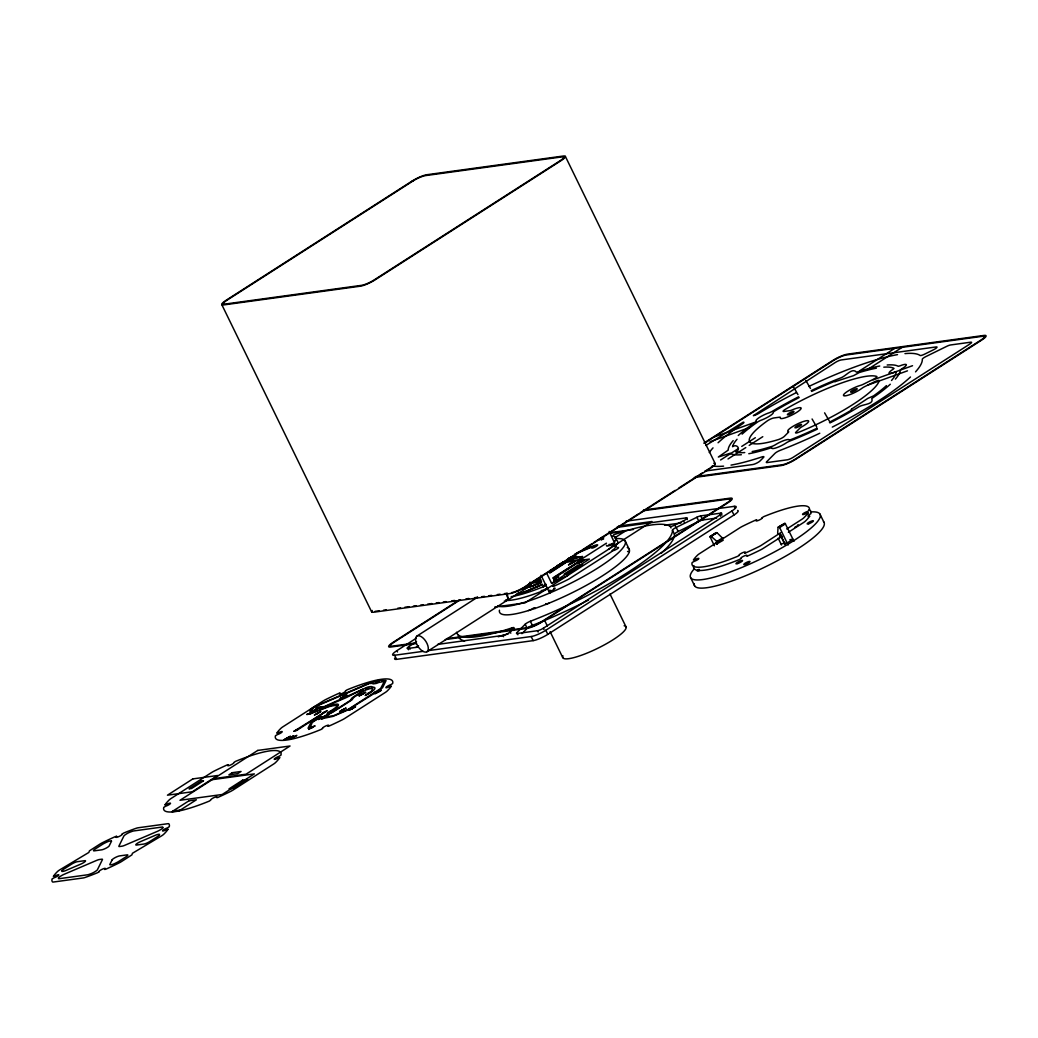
<?xml version="1.0" encoding="UTF-8"?>
<svg xmlns="http://www.w3.org/2000/svg" width="1038" height="1038" viewBox="0 0 1038 1038"><rect width="100%" height="100%" fill="white"/><g stroke="black" fill="none" stroke-linecap="round" stroke-linejoin="round"><path stroke-width="1.5" d="M384.294 681.512L380.583 688.583L348.249 709.33L333.483 715.727L327.294 716.596L327.787 715.532L326.62 715.714L321.352 719.087L323.609 718.439M580.735 557.432L578.283 561.856L552.748 577.945M553.371 578.633L579.97 561.26L582.5 556.485M312.399 712.535L329.76 705.892C348.21 699.469 332.368 712.328 327.087 713.365C330.785 710.524 346.303 702.285 328.812 706.696L310.349 713.885M320.989 707.021L324.518 706.502L365.804 687.896A3.724 0.727 -26 0 1 368.737 686.858L370.968 686.559A3.724 0.727 -26 0 1 371.383 687.13C385.37 686.39 352.103 702.869 371.357 691.334L372.85 688.064L368.464 688.998A3.724 0.727 -26 0 1 365.973 689.946L354.01 697.108L351.921 699.91L332.926 712.094L318.199 719.529L332.342 711.964L350.117 700.572L352.129 697.847L363.041 690.361A3.724 0.727 -26 0 1 362.885 689.764L362.716 689.401M104.695 869.39L104.89 869.156A3.49 0.688 -26 0 0 102.684 869.027A3.49 0.688 -26 0 0 99.155 871.609M116.58 836.42L116.516 836.485A3.49 0.688 -26 0 0 118.63 836.693A3.49 0.688 -26 0 0 122.173 834.124M228.308 764.759L228.126 764.967A3.49 0.688 -26 0 0 230.332 765.084A3.49 0.688 -26 0 0 233.861 762.515L235.379 761.438A65.083 12.754 -26 0 1 280.922 755.197L278.975 756.339A3.49 0.688 -26 0 0 274.214 759.076A3.49 0.688 -26 0 0 278.093 758.116L279.637 757.61M328.086 726.185L328.28 725.951A3.49 0.688 -26 0 0 326.075 725.834A3.49 0.688 -26 0 0 322.546 728.404M339.971 693.215L339.867 693.332A3.49 0.688 -26 0 0 342.021 693.488A3.49 0.688 -26 0 0 345.55 690.919M568.37 575.091A6.968 1.362 -26 0 1 565.502 576.687A65.083 12.754 -26 0 1 552.644 582.759L551.619 582.785A3.49 0.688 -26 0 0 551.918 582.513A3.659 0.714 -26 0 1 551.606 582.863L551.515 582.902M582.487 556.537L575.921 557.211L576.44 556.173L575.727 556.16L569.979 559.703L572.249 559.054M99.194 871.699L97.637 872.686A65.083 12.754 -26 0 1 85.466 877.331A6.968 1.362 -26 0 1 83.092 877.966L53.613 882.002A6.968 1.362 -26 0 1 52.458 881.859A65.083 12.754 -26 0 1 52.095 878.927L54.041 877.785A3.49 0.688 -26 0 0 58.803 875.047A3.49 0.688 -26 0 0 54.923 876.007L53.366 876.357A65.083 12.754 -26 0 1 57.57 871.479A6.968 1.362 -26 0 1 59.529 870L88.879 852.432L89.437 850.849L99.726 844.231A6.968 1.362 -26 0 1 102.58 842.622A65.083 12.754 -26 0 1 115.452 836.563L116.58 836.265M122.134 834.046L123.691 833.034A65.083 12.754 -26 0 1 135.848 828.389A6.968 1.362 -26 0 1 138.236 827.766L167.715 823.718A6.968 1.362 -26 0 1 168.87 823.874A65.083 12.754 -26 0 1 169.233 826.793L167.287 827.935A3.49 0.688 -26 0 0 162.525 830.672A3.49 0.688 -26 0 0 166.404 829.725L167.948 829.219M322.571 728.507L321.014 729.493A65.083 12.754 -26 0 1 275.472 735.734L277.418 734.593A3.49 0.688 -26 0 0 282.193 731.842A3.49 0.688 -26 0 0 278.301 732.802L276.744 733.165A65.083 12.754 -26 0 1 280.961 728.274A6.968 1.362 -26 0 1 282.92 726.795L323.103 701.026A6.968 1.362 -26 0 1 325.971 699.417A65.083 12.754 -26 0 1 338.829 693.358L339.971 693.06M345.511 690.841L347.081 689.829A65.083 12.754 -26 0 1 392.611 683.588L390.742 684.704A3.49 0.688 -26 0 0 385.902 687.48A3.49 0.688 -26 0 0 389.782 686.52L391.352 686.157A65.083 12.754 -26 0 1 387.135 691.036A6.968 1.362 -26 0 1 385.176 692.528L344.979 718.283A6.968 1.362 -26 0 1 342.125 719.892A65.083 12.754 -26 0 1 329.267 725.964L328.177 726.276M545.923 585.354L545.962 585.276A3.659 0.714 -26 0 1 546.144 584.498M518.364 592.958L523.022 592.503L541.901 584.446M165.029 804.813L165.055 804.761A65.083 12.754 -26 0 1 169.259 799.883A6.968 1.362 -26 0 1 171.231 798.391L211.415 772.635A6.968 1.362 -26 0 1 214.282 771.026A65.083 12.754 -26 0 1 227.14 764.954L228.282 764.656M167.987 829.336L167.961 829.362A65.083 12.754 -26 0 1 163.757 834.241A6.968 1.362 -26 0 1 161.785 835.733L132.436 853.288L131.891 854.884L121.602 861.488A6.968 1.362 -26 0 1 118.734 863.097A65.083 12.754 -26 0 1 105.876 869.169L104.76 869.468M279.676 757.727L279.689 757.701A65.083 12.754 -26 0 1 275.446 762.645A6.968 1.362 -26 0 1 273.487 764.124L233.291 789.892A6.968 1.362 -26 0 1 230.436 791.501A65.083 12.754 -26 0 1 217.565 797.56L216.579 797.547A3.49 0.688 -26 0 0 214.386 797.431A3.49 0.688 -26 0 0 210.844 800L209.417 801.051A65.083 12.754 -26 0 1 163.783 807.33L165.73 806.189A3.49 0.688 -26 0 0 170.492 803.451A3.49 0.688 -26 0 0 166.612 804.398L165.107 804.917M614.496 542.809L609.176 531.417M616.351 546.209L616.351 546.183A65.083 12.754 -26 0 1 612.122 551.113A6.968 1.362 -26 0 1 610.149 552.605L569.966 578.361A6.968 1.362 -26 0 1 567.111 579.97A65.083 12.754 -26 0 1 554.24 586.042L553.202 586.353M808.031 512.941L808.031 512.915A65.083 12.754 -26 0 1 803.801 517.845A6.968 1.362 -26 0 1 801.842 519.337L786.765 528.991M809.627 516.223L809.64 516.197A65.083 12.754 -26 0 1 805.397 521.128A6.968 1.362 -26 0 1 803.438 522.607L788.361 532.273M553.072 586.236L553.254 586.029A3.49 0.688 -26 0 0 553.63 585.263M756.65 519.986L756.52 520.142A3.49 0.688 -26 0 0 758.687 520.298A3.49 0.688 -26 0 0 762.216 517.728M744.752 552.969L744.934 552.761A3.49 0.688 -26 0 0 742.741 552.644A3.49 0.688 -26 0 0 739.199 555.213M547.532 588.611L546.001 589.558A65.083 12.754 -26 0 1 506.038 600.47M739.225 555.343L737.681 556.303A65.083 12.754 -26 0 1 692.138 562.544L694.085 561.402A3.49 0.688 -26 0 0 698.846 558.652A3.49 0.688 -26 0 0 694.967 559.612L693.41 559.975A65.083 12.754 -26 0 1 697.614 555.083A6.968 1.362 -26 0 1 699.586 553.604L739.77 527.836A6.968 1.362 -26 0 1 742.637 526.227A65.083 12.754 -26 0 1 755.495 520.168L756.598 519.856M740.821 558.626L739.277 559.573A65.083 12.754 -26 0 1 693.734 565.814L693.903 565.606M762.19 517.625L763.734 516.639A65.083 12.754 -26 0 1 809.277 510.398L807.395 511.513A3.49 0.688 -26 0 0 802.569 514.29A3.49 0.688 -26 0 0 806.448 513.33L807.992 512.824M835.084 381.66L853.56 375.652L859.243 372.538A90.656 17.763 -26 0 1 876.357 368.192M286.267 738.485L288.292 737.499M288.317 737.616L286.345 738.589M289.42 738.044L291.444 737.058L289.498 738.148M296.154 730.051L298.178 729.052M292.573 737.616L294.597 736.63M298.204 729.182L296.232 730.155M294.636 736.733L292.651 737.72M317.109 708.409L319.133 707.423L317.213 708.513M319.302 717.738L317.252 718.607L319.25 717.634M320.379 718.192L322.403 717.206M322.403 717.388L320.457 718.296M325.595 716.895L323.545 717.738L325.556 716.778M569.019 558.807L571.043 557.821M571.082 557.938L569.096 558.911M574.235 557.51L572.185 558.353L574.196 557.393M593.334 546.948L595.358 545.962M595.358 546.131L593.412 547.052M599.99 538.956L602.014 537.969M602.001 538.151L600.068 539.059M723.097 538.722L716.934 532.637M566.852 560.027L564.049 563.413L549.478 572.781M316.811 713.638L318.51 712.808M318.51 712.989L316.888 713.755M323.116 712.782L324.816 711.951L323.233 712.885M329.422 711.912L331.122 711.082M331.161 711.212L329.474 712.029M342.605 697.108L344.305 696.277M344.292 696.459L342.683 697.225M343.773 709.486L342.047 710.161L343.734 709.356M361.509 694.513L363.222 693.682M351.493 708.889L353.192 708.059L351.61 709.006M363.261 693.825L361.574 694.63M367.815 693.656L369.528 692.826M369.58 692.93L367.906 693.76M375.873 692.087L374.147 692.761L375.834 691.957M377.274 692.359L378.987 691.529L377.365 692.463M538.8 580.865L540.5 580.034M540.539 580.164L538.852 580.982M554.564 578.711L556.264 577.868M556.264 578.062L554.681 578.815M570.9 563.465L572.6 562.635M572.639 562.765L570.978 563.582M580.359 562.168L582.059 561.337M582.059 561.519L580.476 562.285M437.608 644.403L502.95 635.451A4.645 0.908 -26 0 0 510.177 631.908L513.667 628.366L514.303 629.638M517.443 633.984L516.82 632.7L525.202 624.227A4.645 0.908 -26 0 1 530.366 621.269A119.655 23.446 -26 0 0 672.455 530.184A4.645 0.908 -26 0 1 676.192 527.434L696.874 517.261A4.645 0.908 -26 0 1 700.728 515.886L720.943 513.122L721.942 515.159M521.919 633.66L527.2 628.314A4.645 0.908 -26 0 1 532.364 625.369A119.655 23.446 -26 0 0 588.494 600.055M614.522 543.237L614.275 543.419A6.565 1.285 -26 0 1 608.307 545.871A6.565 1.285 -26 0 1 606.659 545.248M545.664 585.601L544.483 586.249A65.083 12.754 -26 0 1 511.15 596.668M567.28 559.612L569.849 557.951M567.708 560.118L565.243 563.167M603.61 537.399L597.823 540.318L602.468 537.152M459.458 599.795L392.87 642.483A11.626 2.284 -26 0 0 390.625 647.05L416.316 643.534M703.79 443.161L832.878 360.407A11.626 2.284 -26 0 1 847.54 354.14L984.076 335.417A11.626 2.284 -26 0 1 981.831 339.997L795.666 459.328A11.626 2.284 -26 0 1 781.004 465.608L694.266 477.493M460.444 599.666L393.869 642.34A9.757 1.907 -26 0 0 391.975 646.181L416.069 642.885M704.776 443.031L833.864 360.277A9.757 1.907 -26 0 1 846.191 355.009L982.727 336.286A9.757 1.907 -26 0 1 980.832 340.127L794.68 459.471A9.757 1.907 -26 0 1 782.354 464.739L695.616 476.624M705.814 445.497L743.208 422.168A4.645 0.908 -26 0 1 742.507 423.815A119.655 23.446 -26 0 0 718.075 442.759M416.978 636.047L477.636 597.148M737.616 510.424A11.626 2.284 -26 0 1 733.97 515.017L547.817 634.361A11.626 2.284 -26 0 1 533.156 640.628L396.62 659.338L394.622 655.25A11.626 2.284 -26 0 1 396.866 650.67L416.264 638.24M408.531 649.762L407.908 648.478A4.645 0.908 -26 0 1 408.816 646.648L416.536 641.692M415.966 647.44L418.535 645.792M720.58 459.99L738.355 448.598M741.742 446.418L755.34 437.712M859.762 370.761L894.522 348.483M556.861 565.775L557.73 565.204M568.331 558.418L569.032 557.977M525.137 586.548L580.722 550.906M582.02 550.075L592.361 543.445M593.658 542.615L638.902 513.615M640.187 512.785L650.541 506.155M651.825 505.324L675.102 490.416M678.969 487.925L697.069 476.325M698.366 475.495L702.246 473.004M704.828 471.356L708.707 468.865M553.059 568.759L555.213 567.371M529.665 584.251L538.813 578.387M567.176 560.209L565.165 562.959L550.114 572.859M529.73 584.472L540.214 577.997M603.571 537.931L600.95 539.864L603.623 538.969M426.89 651.773A9.303 4.671 57.3 0 0 422.92 637.89A9.303 4.671 57.3 0 0 415.991 642.055A9.303 4.671 57.3 0 0 426.89 651.773L506.427 600.781M505.714 599.99L508.698 599.575L531.443 584.991L530.042 582.123M728.027 458.965L745.803 447.573M749.189 445.406L762.787 436.687M867.21 369.736L901.97 347.458M541.226 580.06L536.477 582.318L540.227 579.619M606.452 543.172L581.111 559.404L562.674 561.934M614.444 538.034L625.11 531.197L611.278 533.091M555.161 576.933L579.451 561.363L581.721 556.77L574.286 557.782M553.903 578.789L558.665 576.557L553.734 579.827M516.82 632.7A4.645 0.908 -26 0 0 517.274 633.491L537.489 630.715A4.645 0.908 -26 0 0 543.367 628.211L720.035 514.952A4.645 0.908 -26 0 0 720.943 513.122M428.746 650.567L531.158 636.528A11.626 2.284 -26 0 0 545.819 630.261L731.972 510.917A11.626 2.284 -26 0 0 734.229 506.349L626.135 521.167M710.187 536.412L716.7 532.585L710.005 536.62L714.378 545.819M710.109 537.074L715.999 532.676M711.082 536.361L717.076 532.741M711.264 536.477L716.934 541.46L722.772 537.762M717.855 541.265L715.532 542.757L717.271 542.472L716.934 541.46M716.492 544.094L723.214 540.24M778.24 527.083L785.169 523.45L793.966 541.304M788.14 545.028L779.616 527.551L785.442 523.814M780.771 532.637L761.645 545.093A6.968 1.362 -26 0 1 758.791 546.702A65.083 12.754 -26 0 1 745.92 552.774L744.817 553.085M780.433 537.36L779.642 535.738L781.095 534.804M782.25 536.192L763.241 548.375A6.968 1.362 -26 0 1 760.387 549.984A65.083 12.754 -26 0 1 747.529 556.044L746.543 556.044A3.49 0.688 -26 0 0 746.854 555.719M553.968 568.422L552.735 569.084M556.16 567.008L562.038 562.998M537.892 578.724L540.11 577.634M570.381 557.614L573.274 556.589L567.838 560.027M559.936 563.816L561.545 563.115M572.535 558.898L580.696 557.328M323.895 718.283L332.887 716.415L347.821 710.031L377.547 691.334L382.529 687.727L386.071 680.565L381.53 680.63A3.724 0.727 -26 0 0 381.102 680.059L378.87 680.37A3.724 0.727 -26 0 0 375.964 681.382L370.164 682.77L317.278 705.386C315.357 705.71 306.223 711.484 311.166 711.497M808.044 516.613L809.588 516.107M558.989 564.711L560.027 564.503L558.963 565.139M613.536 534.842A119.655 23.446 -26 0 1 670.25 526.383A4.645 0.908 -26 0 0 674.817 525.059L683.458 520.817A4.645 0.908 -26 0 0 686.39 517.858L687.26 519.649M661.089 553.41A119.655 23.446 -26 0 0 674.453 534.285A4.645 0.908 -26 0 1 678.19 531.521L698.872 521.361A4.645 0.908 -26 0 1 702.726 519.986L716.622 518.079M615.002 546.481L616.312 546.092M515.523 594.722L522.179 593.282L542.16 584.744M614.587 541.33L616.001 540.383A65.083 12.754 -26 0 0 612.225 535.88M552.839 582.668L553.851 582.149A6.565 1.285 -26 0 0 553.76 580.527M574.585 554.266L575.701 553.799M552.553 582.798L551.606 583.071M576.388 553.085L590.881 546.883C606.477 540.539 590.077 551.074 591.582 547.234M576.648 553.384L591.31 547.26M550.464 570.07L551.931 569.447M541.096 582.266L531.664 586.262L528.589 586.353A3.724 0.727 -26 0 0 528.809 585.964M541.122 582.461L531.093 586.742L527.447 587.249M541.252 582.603L525.669 588.222A3.724 0.727 -26 0 1 524.605 588.689M542.679 584.316L522.179 593.087L517.287 593.749M362.444 689.427L345.836 697.783L323.246 707.449L318.951 708.37M309.311 713.833L310.583 713.028L308.52 713.897L309.947 714.04L306.703 714.494L312.308 712.392M616.027 544.665L617.584 543.691A65.083 12.754 -26 0 0 615.755 539.682M544.366 586.301L543.484 586.639M317.913 708.318C314.034 710.498 315.163 706.969 320.924 706.891M715.078 436.609L754.535 422.44M873.088 379.882L912.532 365.713M710.018 441.734L749.462 427.578M868.015 385.007L907.471 370.838M716.635 543.717L717.401 543.964M312.282 710.589L316.914 709.681L311.296 711.783M310.466 727.443L315.124 725.86L308.701 729.403L309.415 728.417L308.027 728.261L310.725 722.863L321.469 716.376L312.282 722.37L310.193 727.482M615.923 540.162L615.897 540.175A6.565 1.285 -26 0 0 614.989 540.461M705.269 471.044L752.797 464.531A4.645 0.908 -26 0 0 760.024 460.976L763.527 457.434A4.645 0.908 -26 0 0 761.723 456.98A119.655 23.446 -26 0 1 731.024 465.115M643.495 510.047L730.233 498.149A11.626 2.284 -26 0 1 727.975 502.729L541.823 622.06A11.626 2.284 -26 0 1 527.161 628.34L445.237 639.564M643.742 510.696L728.884 499.019A9.757 1.907 -26 0 1 726.989 502.859L540.837 622.203A9.757 1.907 -26 0 1 528.511 627.471L446.587 638.694M618.505 526.097L651.929 521.517L524.994 602.883L494.763 607.035M616.598 527.421L686.39 517.858M611.174 532.533L628.989 530.094M630.481 529.886L633.44 529.484M664.631 525.202L680.967 522.97M784.767 523.256L778.059 527.317L777.67 533.208L778.331 534.129L780.07 533.908L785.273 544.574M570.277 557.484L576.142 556.679L572.755 558.846L566.904 559.651M562.843 562.726L589.415 559.093L557.263 579.697L554.136 580.125M789.866 539.695L792.967 539.267L787.154 542.991L780.952 543.847M529.133 583.551L541.641 581.838M522.607 589.273L522.75 589.26A3.724 0.727 -26 0 0 523.632 589.039M374.99 611.356L379.259 610.772M383.515 610.188L386.37 609.799M397.749 608.242L400.59 607.853M404.859 607.256L409.128 606.672M413.384 606.088L416.238 605.699M420.494 605.115L423.348 604.726M427.617 604.142L431.873 603.558M436.142 602.974L438.996 602.585M443.252 602.001L446.106 601.612M451.79 600.833L454.631 600.444M466.01 598.874L468.852 598.485M474.548 597.706L477.389 597.317M481.658 596.733L484.499 596.344M488.768 595.76L491.61 595.371M497.306 594.592L500.147 594.203M504.416 593.619L507.258 593.23M407.908 648.478L418.301 647.05M394.622 655.25L423.063 651.345M375.873 682.005L379.22 681.538M375.367 682.329L378.714 681.875M365.713 688.518L369.074 688.051M365.207 688.843L368.555 688.376M312.101 710.615C309.506 709.81 315.734 706.424 317.706 705.619L369.23 683.575L373.031 683.264A3.724 0.727 -26 0 0 373.446 683.834L375.678 683.536A3.724 0.727 -26 0 0 378.623 682.498L384.268 681.408M172.944 811.067L180.391 810.042M778.954 526.98L779.616 527.551M851.549 409.283L851.017 410.373A90.656 17.763 -26 0 1 829.427 422.168M835.071 381.478L833.514 381.802A90.656 17.763 -26 0 0 811.638 391.43M805.773 380.349L810.47 388.459M824.6 412.839L829.297 420.961M793.253 386.499L797.963 394.609M812.079 418.989L816.776 427.098M819.968 514.108L823.964 522.309M785.052 544.678L780.602 535.543L779.642 535.738M781.51 545.015L778.202 538.203M565.386 156.44L715.26 463.739M734.229 506.349L735.112 508.14M731.972 510.917L733.97 515.017M720.035 514.952L720.657 516.223M700.728 515.886L702.726 519.986M696.874 517.261L698.872 521.361M683.458 520.817L684.081 522.088M676.192 527.434L678.19 531.521M674.817 525.059L675.44 526.344M672.455 530.184L674.453 534.285M670.25 526.383L671.002 527.914M690.646 577.673L694.643 585.873M625.084 540.811L629.08 549.011M609.994 594.008L626.083 626.991M546.598 573.028L551.476 583.032M541.032 575.324L549.855 593.347M546.299 603.649L546.676 604.414M544.535 620.244L547.337 625.979M550.127 631.714L562.726 657.534M545.819 630.261L547.817 634.361M534.778 607.788L535.154 608.553M543.367 628.211L543.99 629.482M537.489 630.715L538.125 631.999M530.366 621.269L532.364 625.369M525.202 624.227L527.2 628.314M531.158 636.528L533.156 640.628M506.596 595.28L508.698 599.575M517.274 633.491L517.897 634.763M456.525 632.285A119.655 23.446 -26 0 0 511.877 627.912L513.122 630.468M510.177 631.908L510.8 633.18M502.95 635.451L503.573 636.735M408.816 646.648L410.062 649.204M396.866 650.67L397.502 651.955M221.73 304.497L371.617 611.81M851.407 409.219L867.794 398.397L873.555 395.893A90.656 17.763 -26 0 0 886.439 385.617M810.808 511.942A72.063 14.117 -26 0 1 761.684 558.496A72.063 14.117 -26 0 1 694.253 568.863M823.51 521.725A72.063 14.117 -26 0 1 763.164 567.903A72.063 14.117 -26 0 1 694.305 583.628M699.755 570.42A3.49 0.688 -26 0 1 697.212 570.952A3.49 0.688 -26 0 1 699.093 569.291M798.001 524.709A3.659 0.714 -26 0 1 794.706 527.33M809.043 509.697A65.083 12.754 -26 0 1 810.873 513.68L809.069 514.77A3.49 0.688 -26 0 0 808.044 515.133M740.808 558.496A3.49 0.688 -26 0 1 742.987 556.563A3.49 0.688 -26 0 1 746.854 555.265M624.149 625.758A35.175 6.89 -26 0 1 597.81 648.257A35.175 6.89 -26 0 1 562.959 655.782M372.266 610.474A11.626 2.284 -26 0 0 373.628 612.225L510.177 593.515A11.626 2.284 -26 0 0 524.839 587.236L710.991 467.904A11.626 2.284 -26 0 0 713.768 463.272M713.041 465.66A9.757 1.907 -26 0 1 710.005 468.034M523.853 587.365A9.757 1.907 -26 0 1 511.526 592.646M396.62 659.338A11.626 2.284 -26 0 1 394.92 658.001M511.877 627.912A4.645 0.908 -26 0 1 513.667 628.366M508.49 633.738A119.655 23.446 -26 0 1 498.162 636.748M464.7 640.913A119.655 23.446 -26 0 1 458.394 634.932M627.263 547.545A72.063 14.117 -26 0 1 571.263 593.178A72.063 14.117 -26 0 1 499.447 610.188M533.934 607.788A4.645 0.908 -26 0 1 528.355 610.578M548.894 603.208A4.645 0.908 -26 0 1 545.716 603.61M627.536 551.567A4.645 0.908 -26 0 1 629.352 551.619M915.529 371.864A119.655 23.446 -26 0 0 922.302 359.265A4.645 0.908 -26 0 1 926.039 356.501L946.734 346.342A4.645 0.908 -26 0 1 950.574 344.966L970.79 342.19A4.645 0.908 -26 0 1 969.881 344.019L793.214 457.278A4.645 0.908 -26 0 1 787.349 459.795L767.121 462.559A4.645 0.908 -26 0 1 766.667 461.767L775.049 453.295A4.645 0.908 -26 0 1 780.213 450.349A119.655 23.446 -26 0 0 819.773 433.248M910.469 376.989A119.655 23.446 -26 0 1 832.294 427.098M723.577 466.14A119.655 23.446 -26 0 1 712.353 465.854M709.265 452.568A119.655 23.446 -26 0 1 713.015 447.884M796.25 392.636A119.655 23.446 -26 0 0 758.804 413.371A4.645 0.908 -26 0 1 753.367 415.654L835.331 362.457A4.645 0.908 -26 0 1 841.208 359.952L936.237 346.926A4.645 0.908 -26 0 1 933.305 349.884L924.663 354.14A4.645 0.908 -26 0 1 920.096 355.463A119.655 23.446 -26 0 0 904.967 353.608M808.771 386.499A119.655 23.446 -26 0 1 897.52 354.633M895.366 379.104A95.301 18.671 -26 0 0 900.322 370.008L901.503 369.009A9.589 1.881 -26 0 0 906.317 364.662A9.589 1.881 -26 0 0 899.725 365.934L898.207 366.297A95.301 18.671 -26 0 0 887.192 365M890.293 384.229A95.301 18.671 -26 0 1 871.79 398.527C874.113 404.898 862.513 403.86 858.037 407.337A95.301 18.671 -26 0 1 829.894 422.959M817.373 429.096A95.301 18.671 -26 0 1 788.906 441.422L786.765 442.551A9.589 1.881 -26 0 1 776.995 447.573A9.589 1.881 -26 0 1 771.844 447.91L770.806 447.923A95.301 18.671 -26 0 1 748.8 453.723M741.353 454.748A95.301 18.671 -26 0 1 730.09 453.282L718.335 457.031L728.222 450.116A95.301 18.671 -26 0 1 733.178 440.644M738.252 435.519A95.301 18.671 -26 0 1 755.742 421.908L756.326 421.13A9.589 1.881 -26 0 1 759.505 417.38A9.589 1.881 -26 0 1 769.469 412.696L771.688 411.697A95.301 18.671 -26 0 1 798.663 396.788M811.171 390.638A95.301 18.671 -26 0 1 840.949 377.819C846.255 375.912 852.25 367.231 856.545 372.214A95.301 18.671 -26 0 1 879.744 366.025M891.512 380.492A90.656 17.763 -26 0 0 896.118 372.071L894.743 372.227A9.589 1.881 -26 0 1 889.125 373.109A9.589 1.881 -26 0 1 893.056 369.307L894.016 368.399A90.656 17.763 -26 0 0 883.805 367.18M816.906 428.305A90.656 17.763 -26 0 1 790.606 439.71L789.114 439.93A9.589 1.881 -26 0 0 783.962 440.527A9.589 1.881 -26 0 0 774.932 445.03L772.519 446.197A90.656 17.763 -26 0 1 752.187 451.543M744.739 452.568A90.656 17.763 -26 0 1 735.76 451.919C741.314 449.623 737.084 443.304 732.556 446.703A90.656 17.763 -26 0 1 737.032 439.256M742.105 434.131A90.656 17.763 -26 0 1 758.246 421.571L760.646 420.377A9.589 1.881 -26 0 0 769.742 415.979A9.589 1.881 -26 0 0 773.154 412.358L774.192 411.346A90.656 17.763 -26 0 1 799.117 397.58M615.923 538.644A72.063 14.117 -26 0 1 586.094 575.039A72.063 14.117 -26 0 1 497.591 605.855M617.169 547.636A3.49 0.688 -26 0 1 618.168 548.155A3.49 0.688 -26 0 1 614.185 550.348A3.49 0.688 -26 0 1 612.381 550.27M553.747 588.299A3.49 0.688 -26 0 1 554.396 589.104A3.49 0.688 -26 0 1 549.725 591.323A3.49 0.688 -26 0 1 549.997 590.077M547.104 588.014A3.659 0.714 -26 0 1 546.455 588.494M545.573 589.026A3.659 0.714 -26 0 1 544.587 589.532M543.315 590.077A3.659 0.714 -26 0 1 541.291 590.557M58.543 878.55A4.853 0.947 -26 0 0 59.322 878.667L87.529 874.8A4.645 0.908 -26 0 0 89.203 874.346L90.825 873.762A4.645 0.908 -26 0 0 95.172 871.557L95.794 871.154A4.645 0.908 -26 0 0 97.429 869.74L102.425 859.607A4.645 0.908 -26 0 0 101.659 859.217L99.35 859.529A4.645 0.908 -26 0 0 96.612 860.411L64.135 874.294A4.645 0.908 -26 0 0 61.047 875.916L60.373 876.332A4.645 0.908 -26 0 0 58.375 878.2M162.771 827.182A4.645 0.908 -26 0 0 161.993 827.065L133.798 830.932A4.853 0.947 -26 0 0 132.021 831.412L130.503 831.97A4.645 0.908 -26 0 0 126.143 834.163L125.559 834.552A4.645 0.908 -26 0 0 123.898 835.992L118.903 846.113A4.645 0.908 -26 0 0 119.668 846.515L121.965 846.191A4.645 0.908 -26 0 0 124.716 845.321L157.192 831.425A4.645 0.908 -26 0 0 160.28 829.816L160.955 829.401A4.645 0.908 -26 0 0 162.953 827.52M506.959 593.412A9.303 4.671 57.3 0 1 504.325 601.067M613.043 543.419A3.659 0.714 -26 0 1 611.979 543.925M610.694 544.418A3.659 0.714 -26 0 1 609.098 544.431A3.49 0.688 -26 0 0 610.422 544.444M614.73 542.952A65.083 12.754 -26 0 1 610.526 547.83A6.968 1.362 -26 0 1 608.553 549.323M543.315 586.652A6.565 1.285 -26 0 1 543.38 585.73M544.535 584.718A6.565 1.285 -26 0 1 544.833 584.511M612.991 543.406A3.49 0.688 -26 0 1 611.823 543.951M545.923 585.198A3.49 0.688 -26 0 1 546.273 584.459M547.519 588.481A3.49 0.688 -26 0 1 547.805 587.806M518.507 592.27A3.724 0.727 -26 0 1 518.442 592.854M284.075 739.757L290.51 736.227L284.114 739.679M287.228 739.328L293.676 735.825L287.241 739.29M290.381 738.887L296.829 735.397L290.393 738.861M314.462 715L320.911 711.497L314.475 714.961M340.256 698.47L346.705 694.967L340.256 698.47M339.686 711.549L346.121 708.02L339.698 711.51M349.144 710.252L355.593 706.748L349.183 710.174M359.174 695.875L365.623 692.372L359.174 695.875M374.939 693.721L381.387 690.218L374.965 693.631M568.552 564.828L575 561.324L568.552 564.828M578.01 563.53L584.446 560.001L578.01 563.53M293.975 731.271L296.725 730.441L327.204 710.615L293.975 731.271M111.442 841.312L109.185 845.892A4.645 0.908 -26 0 1 106.045 848.176A4.645 0.908 -26 0 1 101.659 849.837L94.302 850.836A4.645 0.908 -26 0 1 95.198 849.006L102.58 844.283A4.645 0.908 -26 0 1 104.566 843.167L106.33 842.311A4.645 0.908 -26 0 1 110.262 840.962L110.703 840.91A4.645 0.908 -26 0 1 111.442 841.312M112.13 859.84L109.872 864.407A4.645 0.908 -26 0 0 110.612 864.81L111.053 864.771A4.645 0.908 -26 0 0 114.997 863.421L116.749 862.552A4.645 0.908 -26 0 0 118.747 861.436L126.13 856.713A4.645 0.908 -26 0 0 127.025 854.884L119.668 855.896A4.645 0.908 -26 0 0 115.283 857.544A4.645 0.908 -26 0 0 112.13 859.84M312.827 711.147L314.877 710.277L312.84 711.121M310.868 728.001L312.931 727.145L310.894 727.975M62.124 870.623L62.085 870.674A4.645 0.908 -26 0 0 62.812 871.375L63.318 871.297A4.645 0.908 -26 0 0 66.043 870.415L80.717 864.148A4.645 0.908 -26 0 0 84.934 861.709A4.645 0.908 -26 0 0 84.74 860.684L77.37 861.683A4.645 0.908 -26 0 0 71.505 864.2L64.135 868.923A4.853 0.947 -26 0 0 62.747 870L62.176 870.584M159.229 835.058L158.632 835.681A4.853 0.947 -26 0 1 157.205 836.797L149.822 841.52A4.645 0.908 -26 0 1 143.945 844.037L136.588 845.049A4.645 0.908 -26 0 1 136.38 844.024A4.645 0.908 -26 0 1 140.61 841.584L155.285 835.305A4.645 0.908 -26 0 1 157.997 834.435L158.503 834.344A4.645 0.908 -26 0 1 159.229 835.058M788.322 432.366L784.378 436.349A4.645 0.908 -26 0 1 778.202 439.645A72.063 14.117 -26 0 1 767.329 420.87A4.645 0.908 -26 0 1 773.738 417.99L779.525 417.198A4.645 0.908 -26 0 1 780.304 417.574A11.626 2.284 -26 0 0 789.127 416.329A11.626 2.284 -26 0 0 801.051 408.674A11.626 2.284 -26 0 0 792.383 409.828A4.645 0.908 -26 0 1 789.684 410.685L783.898 411.476A4.645 0.908 -26 0 1 785.416 409.27A72.063 14.117 -26 0 1 876.76 376.47A4.645 0.908 -26 0 1 873.179 379.415L863.447 384.203A4.645 0.908 -26 0 1 860.398 385.409A11.626 2.284 -26 0 0 845.698 392.649A11.626 2.284 -26 0 0 847.319 395.426A11.626 2.284 -26 0 0 862.033 388.225A4.645 0.908 -26 0 1 864.823 386.564L874.554 381.789A4.645 0.908 -26 0 1 879.199 380.699A72.063 14.117 -26 0 1 798.741 432.275A4.645 0.908 -26 0 1 795.899 432.21L799.844 428.227A4.645 0.908 -26 0 1 802.127 426.631A11.626 2.284 -26 0 0 807.979 420.649A11.626 2.284 -26 0 0 794.446 425.502A11.626 2.284 -26 0 0 788.4 431.561A4.645 0.908 -26 0 1 788.322 432.366M412.164 181.014L226.012 300.345A11.626 2.284 -26 0 0 223.754 304.913L360.29 286.203A11.626 2.284 -26 0 0 374.952 279.936L561.117 160.592A11.626 2.284 -26 0 0 563.362 156.024L426.826 174.734A11.626 2.284 -26 0 0 412.164 181.014M413.15 180.872L226.998 300.203A9.757 1.907 -26 0 0 225.103 304.056L361.639 285.333A9.757 1.907 -26 0 0 373.965 280.065L560.118 160.734A9.757 1.907 -26 0 0 562.012 156.894L425.476 175.604A9.757 1.907 -26 0 0 413.15 180.872M192.847 778.902L167.455 795.186L192.29 791.773L217.669 775.503L192.847 778.902M201.035 781.16L189.059 788.841L191.537 788.504L203.526 780.823L201.035 781.16M212.141 779.681L179.989 800.285L222.184 794.498L254.349 773.894L212.141 779.681M257.761 750.422L213.763 778.63L246.032 774.205L290.043 745.998L257.761 750.422M232.278 772.687L228.892 774.854L237.676 773.647L241.063 771.481L232.278 772.687M188.929 800.817L171.997 811.664L179.444 810.639L196.377 799.792L188.929 800.817M242.555 780.2L229.009 788.88L233.978 788.192L247.524 779.512L242.555 780.2M577.634 565.399L564.088 574.079L569.058 573.391L582.59 564.711L577.634 565.399M808.745 523.749A3.49 0.688 -26 0 0 813.429 520.894A3.49 0.688 -26 0 0 808.654 522.477A3.49 0.688 -26 0 0 808.745 523.749M745.323 564.4A3.49 0.688 -26 0 0 750.007 561.558A3.49 0.688 -26 0 0 745.232 563.141A3.49 0.688 -26 0 0 745.323 564.4M737.784 563.517A3.659 0.714 -26 0 0 742.546 560.546A3.659 0.714 -26 0 0 737.421 562.311A3.659 0.714 -26 0 0 737.784 563.517M852.315 391.845A3.659 0.714 -26 0 0 857.219 388.848A3.659 0.714 -26 0 0 852.198 390.522A3.659 0.714 -26 0 0 852.315 391.845M796.743 427.5A3.659 0.714 -26 0 0 801.518 424.529A3.659 0.714 -26 0 0 796.393 426.294A3.659 0.714 -26 0 0 796.743 427.5M789.191 414.512A3.659 0.714 -26 0 0 793.992 411.528A3.659 0.714 -26 0 0 788.88 413.28A3.659 0.714 -26 0 0 789.191 414.512"/></g></svg>
